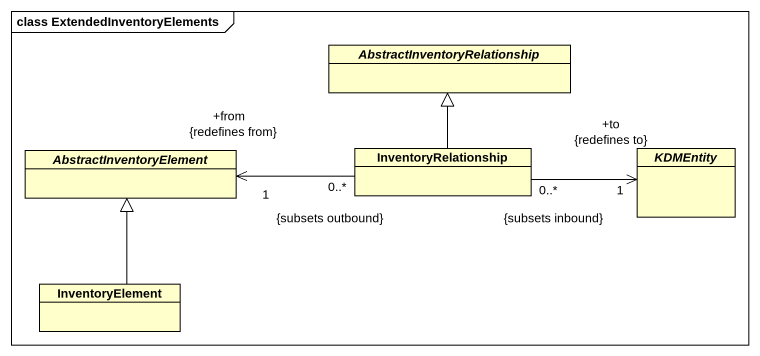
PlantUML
@startuml
mainframe class ExtendedInventoryElements
hide circle
hide empty members
abstract class "AbstractInventoryRelationship" as AbstractInventoryRelationshi
abstract class AbstractInventoryElement
class InventoryRelationship
abstract class KDMEntity
class InventoryElement
InventoryRelationship -up-|> AbstractInventoryRelationshi
InventoryRelationship "0..*\n{subsets outbound}" -left-> "+from\n1\n{redefines from}" AbstractInventoryElement
InventoryRelationship "0..*\n{subsets inbound}" -right-> "+to\n1\n{redefines to}" KDMEntity
InventoryElement -up-|> AbstractInventoryElement
@enduml
